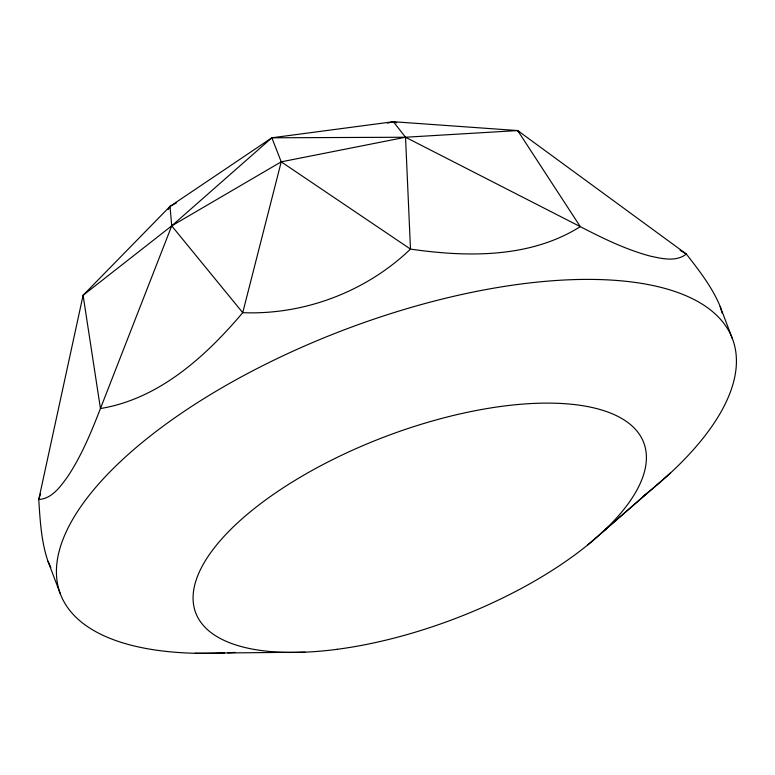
<?xml version="1.0" encoding="UTF-8"?>
<svg xmlns="http://www.w3.org/2000/svg" width="775" height="775" viewBox="0 0 775 775"><rect width="100%" height="100%" fill="white"/><g stroke="black" fill="none" stroke-linecap="round" stroke-linejoin="round"><path stroke-width="1.16" d="M732.52 338.995L720.169 306.474C712.225 287.099 699.031 270.475 686.35 254.016L517.69 130.568L393.371 121.723L271.86 137.795L170.025 206.382L83.099 295.294L38.75 499.497C40.106 520.248 41.201 541.444 47.963 561.274L60.324 593.795M83.206 297.687L83.099 295.294L171.721 225.874L271.86 137.795L281.228 161.839L242.73 312.683C205.656 356.5 159.069 398.912 100.44 408.532C91.343 432.024 81.627 455.555 67.667 476.654C60.547 486.4 52.022 498.819 38.75 499.497L40.581 493.762M168.223 209.521L170.025 206.382L176.38 202.953M587.537 545.106L648.113 492.367M602.378 532.26L670.375 473.099M519.173 132.438L517.69 130.568L405.528 137.243L281.228 161.839L171.721 225.874L100.44 408.532L83.099 295.294M387.5 123.099L393.371 121.723L396.8 122.876M195.058 653.277L305.079 652.172M271.86 137.795L405.528 137.243L580.291 226.639C602.621 238.206 625.444 249.395 649.818 255.992C661.511 258.559 676.052 262.279 686.35 254.016L680.121 250.335M281.228 161.839L410.488 249.095C467.18 257.3 530.1 258.278 580.291 226.639L517.69 130.568M393.371 121.723L405.528 137.243L410.488 249.095C366.052 291.72 304.246 315.115 242.73 312.683L171.721 225.874L170.025 206.382M50.84 567.513L47.963 561.274M720.169 306.474L722.106 313.071M224.43 652.967A359.435 146.194 -20.8 0 1 117.209 464.651A359.435 146.194 -20.8 0 1 611.31 280.085A359.435 146.194 -20.8 0 1 642.62 496.756M234.98 652.395A359.435 146.194 -20.8 0 1 227.918 652.802M337.338 649.285A239.62 97.466 -20.8 0 0 643.812 442.854A239.62 97.466 -20.8 0 0 278.07 491.214A239.62 97.466 -20.8 0 0 337.338 649.285"/></g></svg>
